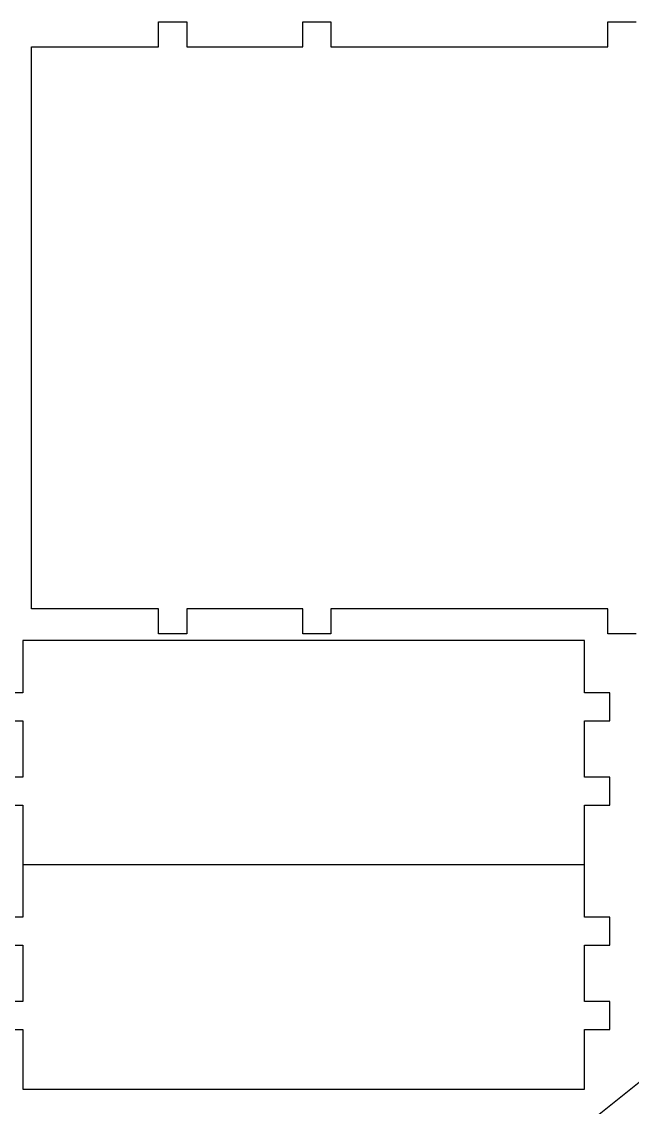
# Model space of a CAD drawing. Extents: x 0 to 268, y 0 to 354.
# Drawn here: x 74.1 to 146.9, y 224.9 to 354.3 of the extents above; entities that cross this region are included whole.
import ezdxf

# ---------------------------------------------------------------- set-up
doc = ezdxf.new("R2010")
doc.units = 0
doc.layers.get('DEFPOINTS').update_dxf_attribs({"color": 18, "linetype": 'CONTINUOUS'})

msp = doc.modelspace()

# ---------------------------------------------------------------- linework, layer by layer
at = {"layer": 'DEFPOINTS'}
for points in [[(147.39, 281.35), (144.04, 281.35), (144.04, 284.35), (111, 284.35), (111, 281.35), (107.65, 281.35), (107.65, 284.35), (93.82, 284.35), (93.82, 281.35), (90.47, 281.35), (90.47, 284.35), (75.29, 284.35), (75.29, 351.34), (90.47, 351.34), (90.47, 354.34), (93.82, 354.34), (93.82, 351.34), (107.65, 351.34), (107.65, 354.34), (110.99, 354.34), (110.99, 351.34), (144.04, 351.34), (144.04, 354.34), (147.39, 354.34)], [(141.26, 253.81), (141.26, 260.93), (144.26, 260.93), (144.26, 264.28), (141.26, 264.28), (141.26, 270.98), (144.26, 270.98), (144.26, 274.33), (141.26, 274.33), (141.26, 280.55), (74.27, 280.55), (74.27, 274.33), (71.27, 274.33), (71.27, 270.98), (74.27, 270.98), (74.27, 264.28), (71.27, 264.29), (71.27, 260.93), (74.27, 260.93), (74.27, 253.81)], [(138.44, 220.45), (162.87, 239.99)]]:
    msp.add_lwpolyline(points, dxfattribs=at)
msp.add_lwpolyline([(74.27, 227.06), (74.27, 227.06), (141.26, 227.06), (141.26, 227.06), (141.26, 234.19), (144.26, 234.19), (144.26, 237.53), (141.26, 237.53), (141.26, 244.23), (144.26, 244.23), (144.26, 247.58), (141.26, 247.58), (141.26, 253.81), (74.27, 253.81), (74.27, 247.58), (71.27, 247.58), (71.27, 244.23), (74.27, 244.23), (74.27, 237.53), (71.27, 237.54), (71.27, 234.19), (74.27, 234.19)], close=True, dxfattribs=at)

doc.saveas('drawing.dxf')
